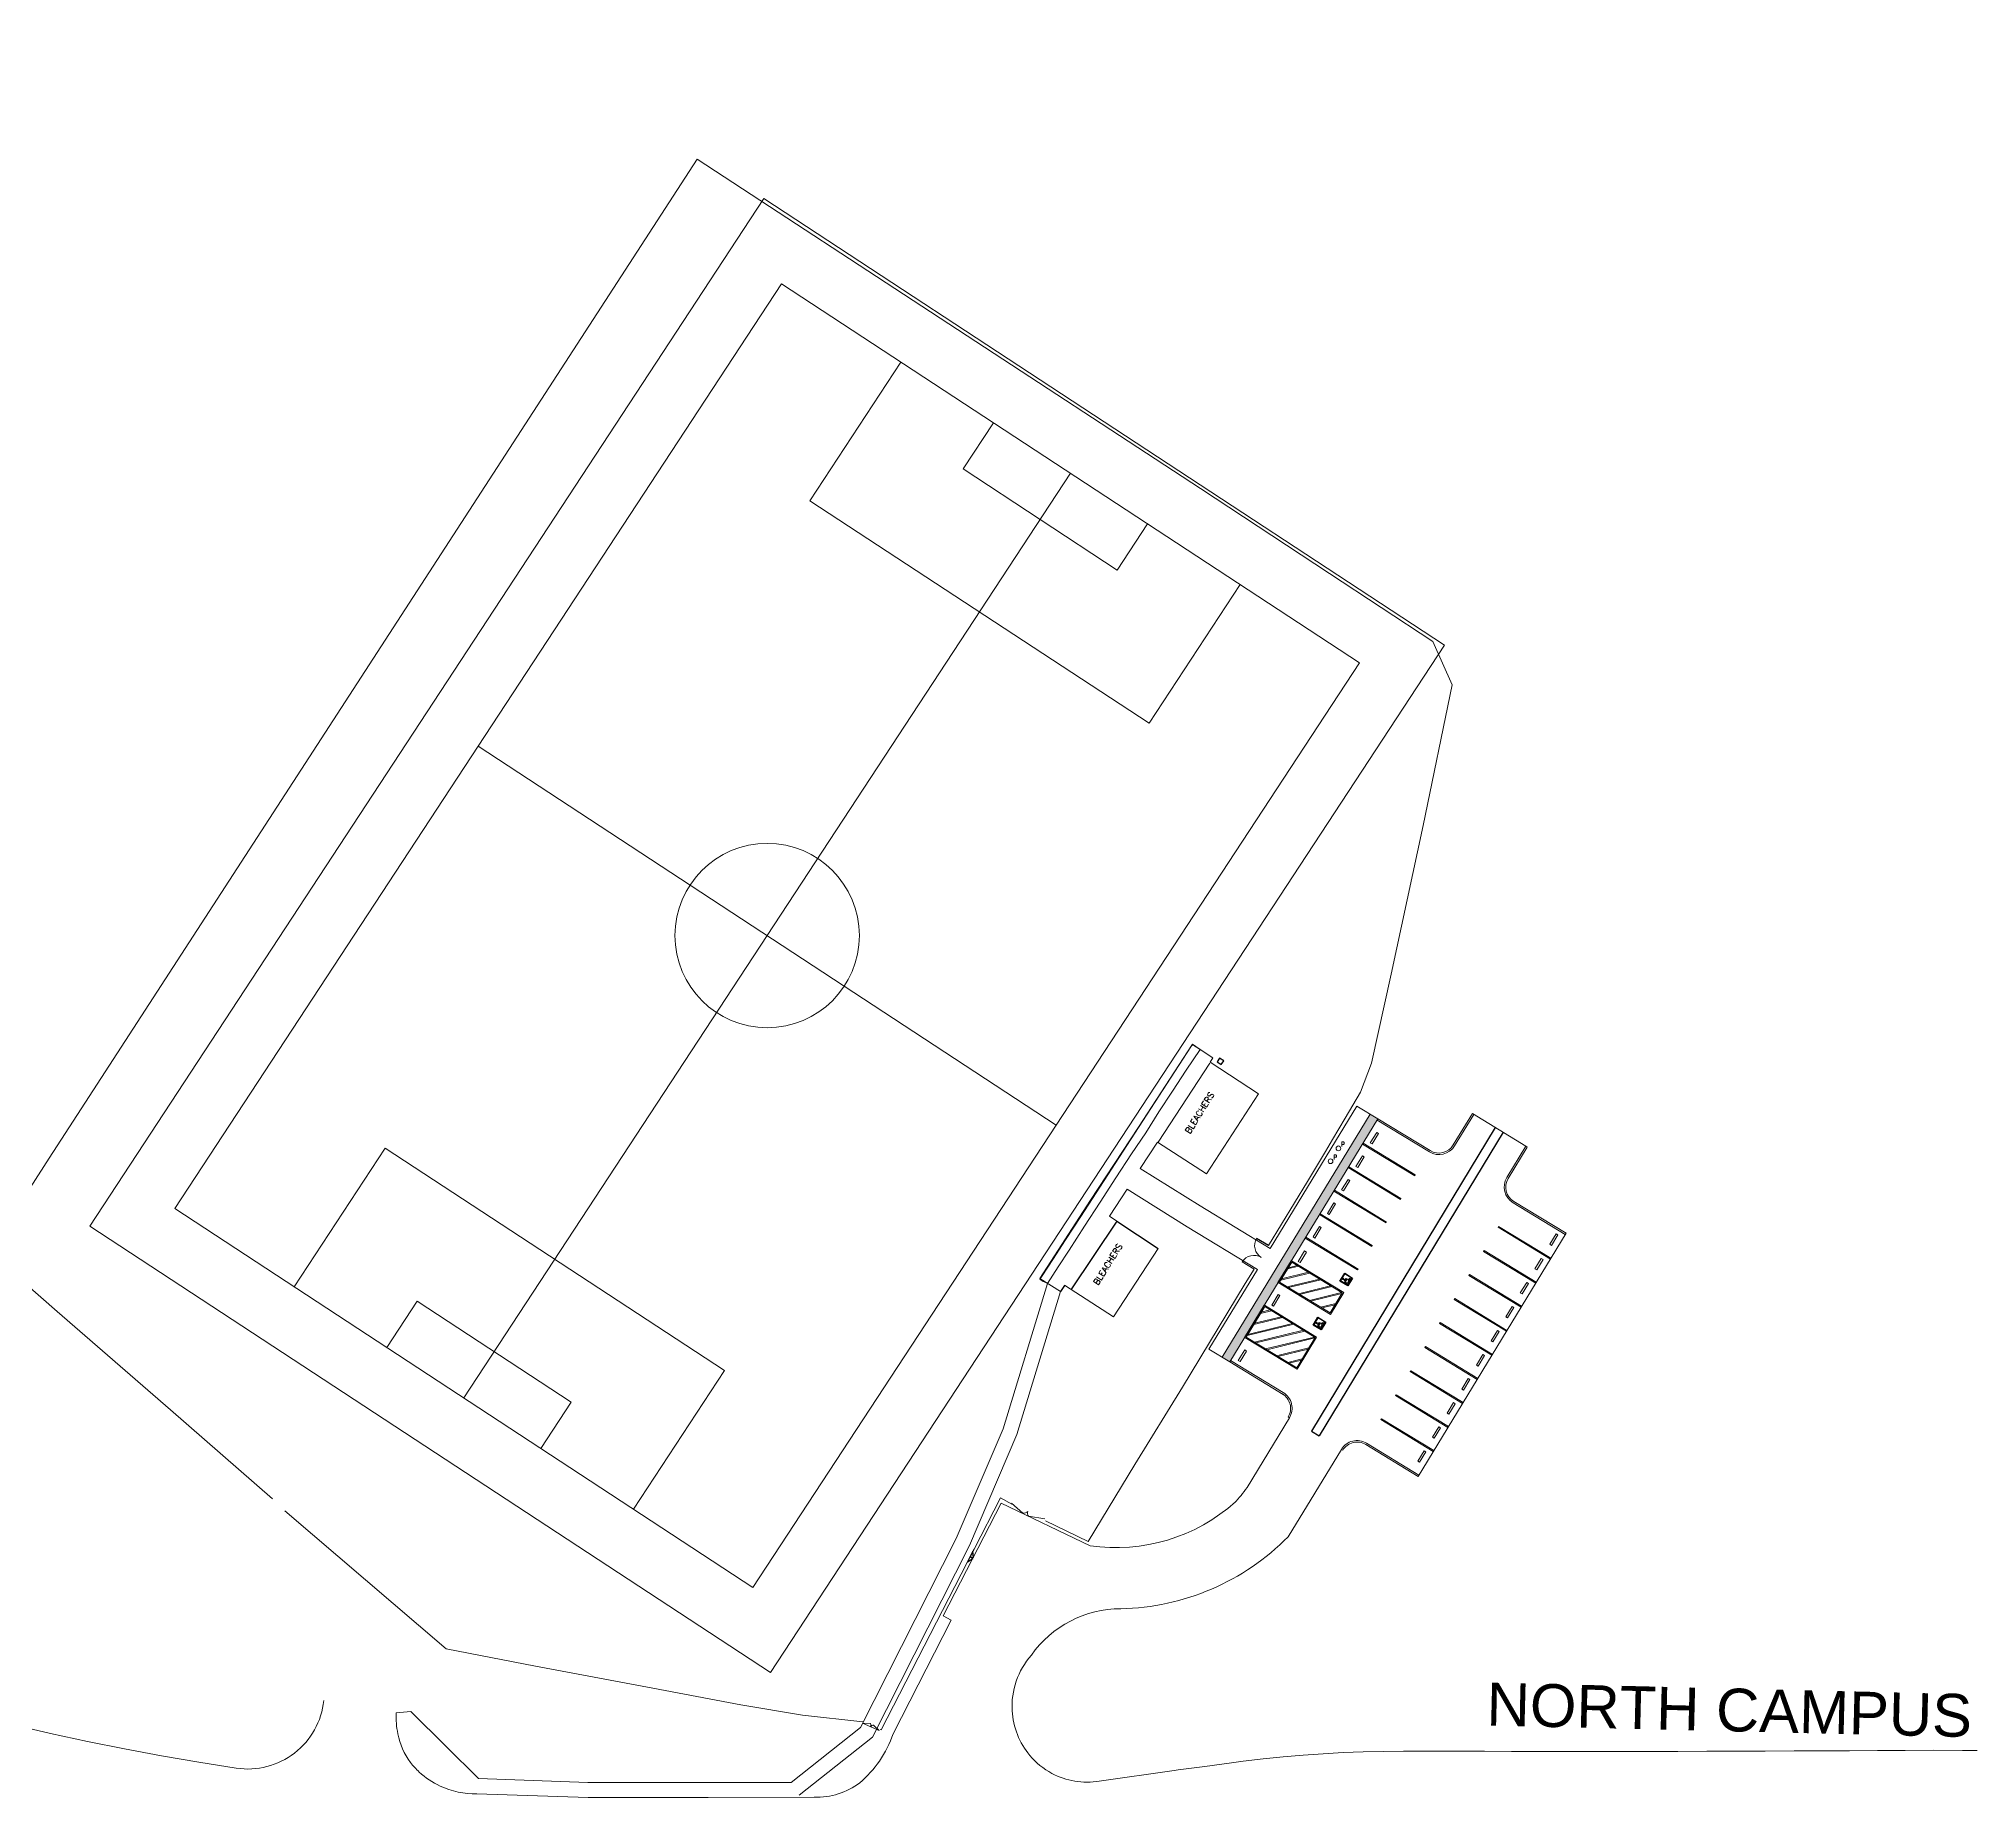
# Model space of a CAD drawing. Header units: feet. Extents: x 6763715 to 6770513, y 1886699 to 1891873.
# Drawn here: x 6768106 to 6768740, y 1889696 to 1890274 of the extents above; entities that cross this region are included whole.
import ezdxf
from ezdxf.enums import TextEntityAlignment as Align

# ---------------------------------------------------------------- set-up
doc = ezdxf.new("R2010")
doc.units = ezdxf.units.FT
doc.header["$LTSCALE"] = 48
doc.header["$MEASUREMENT"] = 0
doc.linetypes.add('PHANTOM2', pattern=[1.25, 0.625, -0.125, 0.125, -0.125, 0.125, -0.125])
for name, color, linetype in [('BENCH', 4, 'Continuous'), ('C-ROAD-IDEN', 7, 'Continuous'), ('CPVMT', 4, 'Continuous'), ('GATE', 6, 'Continuous'), ('MISC-UTIL', 7, 'Continuous'), ('N_park_conc', 253, 'Continuous'), ('N_park_strp', 7, 'Continuous'), ('SIDEWALK', 42, 'Continuous')]:
    doc.layers.add(name, color=color, linetype=linetype)
for name, color, linetype, lineweight in [('C-PKNG-STRP', 3, 'Continuous', 0), ('C-PROP', 7, 'PHANTOM2', 0), ('C-ROAD', 5, 'Continuous', 0), ('FENCE', 6, 'CLFN', 0), ('L-SITE-WALK', 6, 'Continuous', 0), ('Layer 1', 7, 'Continuous', 0)]:
    doc.layers.add(name, color=color, linetype=linetype, lineweight=lineweight)
doc.styles.add('SIMPLEX', font='SIMPLEX')
doc.styles.get("Standard").update_dxf_attribs({"font": 'arial.ttf'})
doc.linetypes.add('CLFN', pattern='A,0.25,0.1,["X",Standard,S=0.12,R=0,X=0,Y=-0.09],0.1,0.25', length=0.7)

# ---------------------------------------------------------------- blocks, each defined once
blk = doc.blocks.new('A$C20365363')
at = {"layer": 'GATE'}
for p, q in [((-0.006, 0.025), (-0.05, 0)), ((-0.05, 0), (0, 0)), ((0.05, 0), (0, 0)), ((0.006, 0.025), (0.05, 0))]:
    blk.add_line(p, q, dxfattribs=at)
for centre, start, end in [((-0.048, 0.001), 358.4298, 29.5602), ((0.048, 0.001), 150.4398, 181.5702)]:
    blk.add_arc(centre, 0.0477, start, end, dxfattribs=at)
blk = doc.blocks.new('block 3')
at = {"layer": 'Layer 1', "lineweight": 0}
blk.add_lwpolyline([(4.245, 5.542), (4.245, 5.542)], dxfattribs=at)
blk.add_open_spline([(4.245, 5.553), (4.239, 5.553), (4.234, 5.548), (4.234, 5.542), (4.234, 5.536), (4.239, 5.531), (4.245, 5.531), (4.251, 5.531), (4.256, 5.536), (4.256, 5.542), (4.256, 5.548), (4.251, 5.553), (4.245, 5.553)], degree=3, knots=[0, 0, 0, 0, 1, 1, 1, 2, 2, 2, 3, 3, 3, 4, 4, 4, 4], dxfattribs=at)
blk = doc.blocks.new('A$C5F3526C3')
at = {"layer": 'N_park_strp'}
h = blk.add_hatch(color=256, dxfattribs=at)
h.paths.add_polyline_path([(1.56, 4.12), (0, 1.56), (2.56, 0), (4.12, 2.56)])
h.paths.add_polyline_path([(1.62, 3.89), (3.89, 2.51), (2.51, 0.23), (0.23, 1.62)], flags=16)
edge = h.paths.add_edge_path(flags=0)
edge.add_spline(control_points=[(0.87, 2.35), (0.93, 2.45), (1.07, 2.48), (1.17, 2.42)], knot_values=[3, 3, 3, 3, 4, 4, 4, 4], degree=3, periodic=0)
edge.add_spline(control_points=[(1.17, 2.42), (1.27, 2.36), (1.3, 2.23), (1.24, 2.12)], knot_values=[2, 2, 2, 2, 3, 3, 3, 3], degree=3, periodic=0)
edge.add_spline(control_points=[(1.24, 2.12), (1.18, 2.02), (1.05, 1.99), (0.94, 2.05)], knot_values=[1, 1, 1, 1, 2, 2, 2, 2], degree=3, periodic=0)
edge.add_spline(control_points=[(0.94, 2.05), (0.84, 2.11), (0.81, 2.25), (0.87, 2.35)], knot_values=[0, 0, 0, 0, 1, 1, 1, 1], degree=3, periodic=0)
edge = h.paths.add_edge_path(flags=0)
edge.add_line((1.91, 2.36), (2.06, 2.25))
edge.add_line((2.06, 2.25), (1.78, 1.84))
edge.add_line((1.78, 1.84), (1.89, 1.78))
edge.add_line((1.89, 1.78), (2.28, 2.34))
edge.add_line((2.28, 2.34), (3.09, 2.19))
edge.add_line((3.09, 2.19), (3.14, 2.46))
edge.add_line((3.14, 2.46), (3.3, 2.43))
edge.add_line((3.3, 2.43), (3.22, 2))
edge.add_line((3.22, 2), (3.06, 2.03))
edge.add_line((3.06, 2.03), (3.06, 2.03))
edge.add_line((3.06, 2.03), (2.39, 2.16))
edge.add_line((2.39, 2.16), (1.95, 1.51))
edge.add_spline(control_points=[(1.95, 1.51), (1.95, 1.51), (1.16, 1.99), (1.16, 1.99)], knot_values=[2, 2, 2, 2, 3, 3, 3, 3], degree=3, periodic=0)
edge.add_spline(control_points=[(1.16, 1.99), (1.16, 1.99), (1.25, 2.01), (1.3, 2.13)], knot_values=[3, 3, 3, 3, 4, 4, 4, 4], degree=3, periodic=0)
edge.add_line((1.3, 2.13), (1.63, 1.93))
edge.add_line((1.63, 1.93), (1.91, 2.36))
edge = h.paths.add_edge_path(flags=0)
edge.add_spline(control_points=[(1.49, 1.72), (1.49, 1.72), (1.62, 1.64), (1.62, 1.64)], knot_values=[7.00001, 7.00001, 7.00001, 7.00001, 7.99999, 7.99999, 7.99999, 7.99999], degree=3, periodic=0)
edge.add_spline(control_points=[(1.62, 1.64), (1.61, 1.43), (1.72, 1.21), (1.91, 1.09)], knot_values=[0, 0, 0, 0, 1, 1, 1, 1], degree=3, periodic=0)
edge.add_spline(control_points=[(1.91, 1.09), (2.2, 0.92), (2.57, 1.01), (2.74, 1.29)], knot_values=[1, 1, 1, 1, 2, 2, 2, 2], degree=3, periodic=0)
edge.add_spline(control_points=[(2.74, 1.29), (2.89, 1.53), (2.85, 1.83), (2.67, 2.02)], knot_values=[2, 2, 2, 2, 3, 3, 3, 3], degree=3, periodic=0)
edge.add_spline(control_points=[(2.67, 2.02), (2.67, 2.02), (2.87, 1.98), (2.87, 1.98)], knot_values=[3.00001, 3.00001, 3.00001, 3.00001, 4, 4, 4, 4], degree=3, periodic=0)
edge.add_spline(control_points=[(2.87, 1.98), (3.01, 1.75), (3.01, 1.46), (2.87, 1.22)], knot_values=[4, 4, 4, 4, 5, 5, 5, 5], degree=3, periodic=0)
edge.add_spline(control_points=[(2.87, 1.22), (2.65, 0.87), (2.19, 0.75), (1.84, 0.97)], knot_values=[5, 5, 5, 5, 6, 6, 6, 6], degree=3, periodic=0)
edge.add_spline(control_points=[(1.84, 0.97), (1.57, 1.13), (1.45, 1.43), (1.49, 1.72)], knot_values=[6, 6, 6, 6, 7, 7, 7, 7], degree=3, periodic=0)
for p, q in [((0.23, 1.62), (1.62, 3.89)), ((2.51, 0.23), (0.23, 1.62)), ((1.3, 2.13), (1.63, 1.93)), ((3.89, 2.51), (1.62, 3.89)), ((1.78, 1.84), (1.89, 1.78)), ((2.51, 0.23), (3.89, 2.51))]:
    blk.add_line(p, q, dxfattribs=at)
at = {"layer": 'N_park_strp', "lineweight": 0}
for p, q in [((1.63, 1.93), (1.91, 2.36)), ((2.06, 2.25), (1.78, 1.84)), ((1.89, 1.78), (2.28, 2.34)), ((1.91, 2.36), (2.06, 2.25)), ((2.39, 2.16), (1.95, 1.51))]:
    blk.add_line(p, q, dxfattribs=at)
at = {"layer": 'N_park_strp'}
blk.add_lwpolyline([(2.56, 0), (0, 1.56), (1.56, 4.12), (4.12, 2.56)], close=True, dxfattribs=at)
at = {"layer": 'N_park_strp', "lineweight": 0}
for points in [[(2.28, 2.34), (3.09, 2.19)], [(3.14, 2.02), (2.39, 2.16)], [(3.09, 2.19), (3.14, 2.46), (3.3, 2.43), (3.22, 2), (3.06, 2.03)], [(3.06, 2.03), (3.06, 2.03)]]:
    blk.add_lwpolyline(points, dxfattribs=at)
for points in [[(1.16, 1.99), (1.16, 1.99), (1.25, 2.01), (1.3, 2.13)], [(1.95, 1.51), (1.95, 1.51), (1.16, 1.99), (1.16, 1.99)]]:
    blk.add_open_spline(points, degree=3, dxfattribs=at)
blk.add_open_spline([(1.62, 1.64), (1.61, 1.43), (1.72, 1.21), (1.91, 1.09), (2.2, 0.92), (2.57, 1.01), (2.74, 1.29), (2.89, 1.53), (2.85, 1.83), (2.67, 2.02), (2.67, 2.02), (2.87, 1.98), (2.87, 1.98), (3.01, 1.75), (3.01, 1.46), (2.87, 1.22), (2.65, 0.87), (2.19, 0.75), (1.84, 0.97), (1.57, 1.13), (1.45, 1.43), (1.49, 1.72), (1.49, 1.72), (1.62, 1.64), (1.62, 1.64)], degree=3, knots=[0, 0, 0, 0, 1, 1, 1, 2, 2, 2, 3, 3, 3, 4, 4, 4, 5, 5, 5, 6, 6, 6, 7, 7, 7, 8, 8, 8, 8], dxfattribs=at)
at = {"layer": 'N_park_strp', "xscale": 20.23651591250547, "yscale": 20.23651591250547, "zscale": 20.23651591250547, "rotation": 58.67148155346366}
blk.add_blockref('block 3', (52.19, -129.45), dxfattribs=at)

msp = doc.modelspace()

# ---------------------------------------------------------------- hatches: boundary and pattern name
at = {"layer": 'N_park_conc'}
h = msp.add_hatch(dxfattribs=at)
h.set_pattern_fill('HEX', color=256, scale=0.75, style=0)
h.set_pattern_definition([(0, (6767666.3482, 1889723.72737), (-1e-17, 0.162379763), [0.09375, -0.1875]), (120, (6767666.3482, 1889723.72737), (-0.140625, -0.081189882), [0.09375, -0.1875]), (60, (6767666.44194, 1889723.72737), (-0.140625, 0.081189882), [0.09375, -0.1875])])
h.paths.add_polyline_path([(6768543.98, 1889921.02), (6768541.42, 1889922.58), (6768493.06, 1889843.14), (6768495.62, 1889841.58)])

# ---------------------------------------------------------------- linework, layer by layer
at = {"layer": 'BENCH'}
msp.add_line((6768458.64, 1889887.61), (6768443.65, 1889865.12), dxfattribs=at)
at = {"layer": 'C-PKNG-STRP'}
for p, q in [((6768538.95, 1889912.76), (6768556.04, 1889902.37)), ((6768539.13, 1889913.05), (6768556.21, 1889902.65)), ((6768534.27, 1889905.08), (6768551.36, 1889894.68)), ((6768534.45, 1889905.36), (6768551.53, 1889894.96)), ((6768556.21, 1889902.65), (6768556.04, 1889902.37)), ((6768529.59, 1889897.39), (6768546.68, 1889886.99)), ((6768529.77, 1889897.67), (6768546.85, 1889887.28)), ((6768551.36, 1889894.68), (6768551.53, 1889894.96)), ((6768524.91, 1889889.7), (6768542, 1889879.3)), ((6768525.09, 1889889.99), (6768542.17, 1889879.59)), ((6768520.24, 1889882.01), (6768537.32, 1889871.61)), ((6768520.41, 1889882.3), (6768537.49, 1889871.9)), ((6768532.81, 1889864.21), (6768515.73, 1889874.61)), ((6768542, 1889879.3), (6768542.17, 1889879.59)), ((6768511.85, 1889867.6), (6768515.84, 1889874.15)), ((6768521.68, 1889870.59), (6768512.28, 1889868.31)), ((6768521.28, 1889870.84), (6768512.53, 1889868.71)), ((6768524.9, 1889868.63), (6768514.37, 1889866.07)), ((6768518.06, 1889872.8), (6768514.49, 1889871.93)), ((6768517.66, 1889873.04), (6768514.73, 1889872.33)), ((6768525.31, 1889868.39), (6768514.78, 1889865.83)), ((6768532.35, 1889864.1), (6768515.84, 1889874.15)), ((6768537.32, 1889871.61), (6768537.49, 1889871.9)), ((6768511.4, 1889867.49), (6768528.48, 1889857.09)), ((6768511.85, 1889867.6), (6768528.37, 1889857.55)), ((6768528.53, 1889866.43), (6768518, 1889863.86)), ((6768528.93, 1889866.18), (6768518.4, 1889863.62)), ((6768532.15, 1889864.22), (6768521.62, 1889861.66)), ((6768532.23, 1889863.9), (6768522.02, 1889861.41)), ((6768528.37, 1889857.55), (6768532.35, 1889864.1)), ((6768528.48, 1889857.09), (6768532.81, 1889864.21)), ((6768500.94, 1889849.67), (6768507, 1889859.63)), ((6768512.85, 1889856.07), (6768503.44, 1889853.79)), ((6768512.44, 1889856.32), (6768503.69, 1889854.19)), ((6768509.22, 1889858.28), (6768505.65, 1889857.41)), ((6768508.82, 1889858.53), (6768505.9, 1889857.81)), ((6768523.97, 1889849.69), (6768506.89, 1889860.09)), ((6768523.52, 1889849.58), (6768507, 1889859.63)), ((6768530.27, 1889860.68), (6768525.25, 1889859.45)), ((6768530.03, 1889860.27), (6768525.65, 1889859.21)), ((6768500.48, 1889849.55), (6768517.56, 1889839.16)), ((6768500.94, 1889849.67), (6768517.45, 1889839.61)), ((6768516.47, 1889853.87), (6768501.24, 1889850.16)), ((6768516.07, 1889854.11), (6768501.48, 1889850.57)), ((6768519.69, 1889851.91), (6768503.66, 1889848.01)), ((6768520.09, 1889851.66), (6768504.06, 1889847.76)), ((6768523.31, 1889849.7), (6768507.28, 1889845.8)), ((6768523.39, 1889849.38), (6768507.69, 1889845.56)), ((6768517.45, 1889839.61), (6768523.52, 1889849.58)), ((6768517.56, 1889839.16), (6768523.97, 1889849.69)), ((6768521.43, 1889846.16), (6768510.91, 1889843.6)), ((6768521.19, 1889845.75), (6768511.31, 1889843.35)), ((6768519.23, 1889842.53), (6768514.53, 1889841.39)), ((6768518.98, 1889842.13), (6768514.93, 1889841.14))]:
    msp.add_line(p, q, dxfattribs=at)
for points in [[(6768543.59, 1889916.58), (6768541.51, 1889913.16), (6768542.08, 1889912.81), (6768544.16, 1889916.23)], [(6768538.91, 1889908.89), (6768536.83, 1889905.47), (6768537.4, 1889905.13), (6768539.48, 1889908.54)], [(6768534.23, 1889901.2), (6768532.15, 1889897.79), (6768532.72, 1889897.44), (6768534.8, 1889900.86)], [(6768529.55, 1889893.51), (6768527.47, 1889890.1), (6768528.04, 1889889.75), (6768530.12, 1889893.17)], [(6768524.89, 1889885.82), (6768522.81, 1889882.4), (6768523.38, 1889882.05), (6768525.46, 1889885.47)], [(6768600.74, 1889879.64), (6768602.82, 1889883.06), (6768602.25, 1889883.41), (6768600.17, 1889879.99)], [(6768520.06, 1889877.83), (6768517.98, 1889874.41), (6768518.55, 1889874.07), (6768520.63, 1889877.48)], [(6768595.87, 1889871.64), (6768597.95, 1889875.06), (6768597.38, 1889875.4), (6768595.3, 1889871.99)], [(6768511.43, 1889863.57), (6768509.35, 1889860.15), (6768509.92, 1889859.81), (6768512, 1889863.22)], [(6768591.09, 1889863.78), (6768593.17, 1889867.2), (6768592.6, 1889867.55), (6768590.52, 1889864.13)], [(6768586.31, 1889855.92), (6768588.38, 1889859.34), (6768587.82, 1889859.69), (6768585.74, 1889856.27)], [(6768581.52, 1889848.07), (6768583.6, 1889851.48), (6768583.03, 1889851.83), (6768580.95, 1889848.41)], [(6768500.47, 1889845.46), (6768498.39, 1889842.04), (6768498.96, 1889841.7), (6768501.04, 1889845.11)], [(6768576.74, 1889840.21), (6768578.82, 1889843.62), (6768578.25, 1889843.97), (6768576.17, 1889840.55)], [(6768571.95, 1889832.35), (6768574.03, 1889835.76), (6768573.46, 1889836.11), (6768571.39, 1889832.69)], [(6768567.17, 1889824.49), (6768569.25, 1889827.91), (6768568.68, 1889828.25), (6768566.6, 1889824.84)], [(6768562.39, 1889816.63), (6768564.47, 1889820.05), (6768563.9, 1889820.39), (6768561.82, 1889816.98)], [(6768557.6, 1889808.77), (6768559.68, 1889812.19), (6768559.11, 1889812.54), (6768557.03, 1889809.12)]]:
    msp.add_lwpolyline(points, close=True, dxfattribs=at)
for points in [[(6768600.53, 1889875.44), (6768583.44, 1889885.84), (6768583.27, 1889885.56), (6768600.35, 1889875.16)], [(6768595.74, 1889867.58), (6768578.66, 1889877.98), (6768578.48, 1889877.7), (6768595.57, 1889867.3)], [(6768590.96, 1889859.73), (6768573.87, 1889870.12), (6768573.7, 1889869.84), (6768590.78, 1889859.44)], [(6768586.17, 1889851.87), (6768569.09, 1889862.27), (6768568.92, 1889861.98), (6768586, 1889851.58)], [(6768581.39, 1889844.01), (6768564.31, 1889854.41), (6768564.13, 1889854.12), (6768581.22, 1889843.72)], [(6768576.61, 1889836.15), (6768559.52, 1889846.55), (6768559.35, 1889846.26), (6768576.43, 1889835.86)], [(6768571.82, 1889828.29), (6768554.74, 1889838.69), (6768554.57, 1889838.41), (6768571.65, 1889828.01)], [(6768567.04, 1889820.43), (6768549.96, 1889830.83), (6768549.78, 1889830.55), (6768566.87, 1889820.15)], [(6768562.26, 1889812.57), (6768545.17, 1889822.97), (6768545, 1889822.69), (6768562.08, 1889812.29)]]:
    msp.add_lwpolyline(points, dxfattribs=at)
for points in [[(6768533.55, 1889867.93), (6768533.55, 1889867.93), (6768532.75, 1889868.4), (6768532.75, 1889868.4)], [(6768533.55, 1889867.93), (6768533.55, 1889867.93), (6768532.75, 1889868.4), (6768532.75, 1889868.4)], [(6768533.55, 1889867.93), (6768533.55, 1889867.93), (6768532.75, 1889868.4), (6768532.75, 1889868.4)], [(6768524.79, 1889853.55), (6768524.79, 1889853.55), (6768524, 1889854.02), (6768524, 1889854.02)], [(6768524.79, 1889853.55), (6768524.79, 1889853.55), (6768524, 1889854.02), (6768524, 1889854.02)], [(6768524.79, 1889853.55), (6768524.79, 1889853.55), (6768524, 1889854.02), (6768524, 1889854.02)]]:
    msp.add_open_spline(points, degree=3, dxfattribs=at)
at = {"layer": 'C-PROP', "ltscale": 0.02, "const_width": 6, "elevation": -178.8}
msp.add_lwpolyline([(6766084.72, 1891639.02, -0.00004), (6767109.8, 1891365.37)], format="xyb", dxfattribs=at)
at = {"layer": 'C-ROAD', "lineweight": 0}
for p, q in [((6768495.62, 1889841.58), (6768543.98, 1889921.02)), ((6768543.72, 1889920.59), (6768560.8, 1889910.2)), ((6768543.98, 1889921.02), (6768561.06, 1889910.62)), ((6768568.62, 1889912.46), (6768574.86, 1889922.71)), ((6768569.05, 1889912.2), (6768575.29, 1889922.45)), ((6768574.86, 1889922.71), (6768592.37, 1889912.05)), ((6768586.13, 1889901.8), (6768592.37, 1889912.05)), ((6768586.56, 1889901.54), (6768592.8, 1889911.79)), ((6768592.37, 1889912.05), (6768592.8, 1889911.79)), ((6768588.14, 1889893.56), (6768605.22, 1889883.16)), ((6768588.4, 1889893.98), (6768605.48, 1889883.59)), ((6768557.13, 1889804.15), (6768605.48, 1889883.59)), ((6768495.88, 1889842.01), (6768513.07, 1889831.55)), ((6768515.08, 1889823.3), (6768501.23, 1889800.51)), ((6768514.65, 1889823.56), (6768515.08, 1889823.3)), ((6768532.06, 1889812.97), (6768514.68, 1889784.41)), ((6768532.49, 1889812.71), (6768532.06, 1889812.97)), ((6768540.04, 1889814.54), (6768557.13, 1889804.15)), ((6768540.3, 1889814.97), (6768557.39, 1889804.57)), ((6768404.52, 1889757.15), (6768401.99, 1889758.6))]:
    msp.add_line(p, q, dxfattribs=at)
at = {"layer": 'C-ROAD'}
for points in [[(6768495.62, 1889841.58), (6768513.07, 1889830.96)], [(6768739.81, 1889714.55), (6768734.99, 1889714.61), (6768725.64, 1889714.65), (6768716.29, 1889714.58), (6768707.21, 1889714.54), (6768698.12, 1889714.5), (6768689.04, 1889714.46), (6768679.96, 1889714.42), (6768670.47, 1889714.39), (6768660.99, 1889714.35), (6768651.5, 1889714.32), (6768642.02, 1889714.29), (6768632.53, 1889714.25), (6768623.05, 1889714.22), (6768614.21, 1889714.24), (6768605.36, 1889714.25), (6768596.52, 1889714.27), (6768587.68, 1889714.29), (6768578.84, 1889714.3), (6768569.99, 1889714.32), (6768561.15, 1889714.34), (6768552.31, 1889714.35), (6768545.75, 1889714.29), (6768539.19, 1889714.13), (6768532.64, 1889713.87), (6768526.09, 1889713.51), (6768519.55, 1889713.05), (6768513.02, 1889712.49), (6768506.5, 1889711.83), (6768499.98, 1889711.07), (6768496.21, 1889710.59), (6768487.45, 1889709.37), (6768478.77, 1889708.25), (6768477.4, 1889708.08)]]:
    msp.add_lwpolyline(points, dxfattribs=at)
at = {"layer": 'C-ROAD', "flags": 128}
for points in [[(6768401.99, 1889758.6), (6768420.88, 1889795.43)], [(6768420.88, 1889795.43), (6768449.97, 1889781.45)]]:
    msp.add_lwpolyline(points, dxfattribs=at)
at = {"layer": 'C-ROAD'}
for points in [[(6768223.21, 1889726.91, 0.065864), (6768223.82, 1889720, 0.113896), (6768227.93, 1889710.65, 0.041801), (6768230.76, 1889707.51, 0.076873), (6768237.58, 1889702.95, 0.116189), (6768249.62, 1889700.44), (6768285.95, 1889699.17), (6768325.22, 1889699.23), (6768359.81, 1889699.29, 0.16831), (6768374.74, 1889704.01, 0.06393), (6768381.1, 1889711.13, 0.066966), (6768385.61, 1889720.05), (6768404.52, 1889757.15)], [(6768430.76, 1889745.68), (6768430.76, 1889745.68, 0.199082), (6768424.5, 1889727.52, 0.160939), (6768430.28, 1889712.97, 0.097291), (6768437.46, 1889707.09, 0.167215), (6768452.93, 1889704.58), (6768477.4, 1889708.08)]]:
    msp.add_lwpolyline(points, format="xyb", dxfattribs=at)
at = {"layer": 'C-ROAD', "lineweight": 0}
for centre, radius, start, end in [((6768300.74, 1890570.07, 0), 871, 210.11636, 261.4329), ((6768300.74, 1890570.07, 0), 871, 210.11636, 261.4329), ((6768300.74, 1890570.07), 929, 221.7675, 261.72452), ((6768300.74, 1890570.07), 929, 221.7675, 261.72452), ((6768563.92, 1889915.32), 5.5, 238.67148, 328.67148), ((6768563.92, 1889915.32), 6, 238.67148, 328.67148), ((6768591.26, 1889898.68), 6, 148.67148, 238.67148), ((6768591.26, 1889898.68), 5.5, 148.67148, 238.67148), ((6768509.95, 1889826.42), 5.5, 328.67148, 58.67148), ((6768509.95, 1889826.42), 6, 328.67148, 58.67148), ((6768537.18, 1889809.85), 6, 58.67148, 148.67148), ((6768537.18, 1889809.85), 5.5, 58.67148, 148.67148), ((6768461.72, 1889828.32), 48.32, 317.2065, 324.8635), ((6768458.32, 1889839.55), 58.7, 261.82277, 311.79697), ((6768458.27, 1889840.18), 79.32, 271.2589, 315.32284), ((6768459.93, 1889725.29), 35.59, 89.86131, 145.04688), ((6768174.71, 1889733.51, 0), 25, 261.4329, 354.00734), ((6768174.71, 1889733.51, 0), 25, 261.4329, 354.00734)]:
    msp.add_arc(centre, radius, start, end, dxfattribs=at)
at = {"layer": 'CPVMT'}
msp.add_lwpolyline([(6768458.64, 1889887.61), (6768472.23, 1889878.66)], dxfattribs=at)
at = {"layer": 'FENCE', "ltscale": 0.25}
for p, q in [((6768504.37, 1889881.91), (6768508.21, 1889879.57)), ((6768503.54, 1889871.89), (6768499.69, 1889874.23)), ((6768428.02, 1889792.12, 5900.72), (6768424.33, 1889795.42, 5900.72)), ((6768429.81, 1889791.18, 5900.72), (6768435.15, 1889790.23, 5900.72)), ((6768378.23, 1889723.37, 2942.49), (6768375.56, 1889723.5, 2942.49)), ((6768375.56, 1889723.5, 2942.49), (6768378.31, 1889722.29, 2942.49)), ((6768379.24, 1889722.9, 2942.49), (6768381.05, 1889721.08, 2942.49)), ((6768381.05, 1889721.08, 2942.49), (6768378.31, 1889722.29, 2942.49))]:
    msp.add_line(p, q, dxfattribs=at)
at = {"layer": 'FENCE', "flags": 128}
msp.add_lwpolyline([(6768508.21, 1889879.57), (6768520.96, 1889900.52), (6768526.83, 1889910.38), (6768529.13, 1889914.25), (6768533.29, 1889921.24), (6768538.32, 1889929.67), (6768541.95, 1889939.15), (6768548.33, 1889968.25), (6768558.8, 1890016.89), (6768568.3, 1890062.83), (6768561.89, 1890076.96), (6768528.22, 1890099.25), (6768486, 1890126.96), (6768321.54, 1890234.67), (6768109.81, 1889908.16), (6768090.17, 1889877.59), (6768112.44, 1889858.06), (6768149.49, 1889825.9), (6768182.85, 1889796.84)], dxfattribs=at)
at = {"layer": 'FENCE', "ltscale": 0.25, "flags": 128}
for points in [[(6768435.34, 1889789.59), (6768449.34, 1889782.86), (6768464.61, 1889808.02), (6768480.15, 1889833.28), (6768500.66, 1889867.17), (6768503.54, 1889871.89)], [(6768186.87, 1889792.93), (6768239.57, 1889747.74), (6768268.79, 1889742.17), (6768307.1, 1889734.95), (6768335.84, 1889729.46), (6768355.98, 1889726.12), (6768375.69, 1889723.9)], [(6768411.75, 1889779.81), (6768412.03, 1889780.35), (6768420.68, 1889797.09), (6768424.43, 1889795.06)], [(6768381.36, 1889721.43), (6768381.72, 1889721.27), (6768409.79, 1889775.99)]]:
    msp.add_lwpolyline(points, dxfattribs=at)
at = {"layer": 'FENCE', "ltscale": 2}
for centre in [(6768528.53, 1889907.14), (6768531.07, 1889911.36)]:
    msp.add_circle(centre, 0.768, dxfattribs=at)
at = {"layer": 'FENCE', "ltscale": 0.25}
for centre, radius, start, end in [((6768508.21, 1889879.57), 4.5, 148.67148, 238.67148), ((6768503.54, 1889871.89), 4.5, 58.67148, 148.67148), ((6768375.76, 1889722.65, 2942.49), 2.57, 352.01277, 16.25204), ((6768379.16, 1889721.99, 2942.49), 0.908, 85.27301, 160.74912)]:
    msp.add_arc(centre, radius, start, end, dxfattribs=at)
at = {"layer": 'FENCE', "ltscale": 2}
for centre, radius, start, end in [((6768428.07, 1889794.7, 5900.72), 2.58, 268.75323, 308.07286), ((6768430.81, 1889792.03, 5900.72), 1.31, 150.83327, 220.60546)]:
    msp.add_arc(centre, radius, start, end, dxfattribs=at)
at = {"layer": 'L-SITE-WALK', "lineweight": 0}
for p, q in [((6768349.11, 1890193.93), (6768150.91, 1889891.74)), ((6768537.98, 1890070.05), (6768349.11, 1890193.93)), ((6768358.42, 1890123), (6768388.15, 1890168.33)), ((6768408.45, 1890133.4), (6768418.36, 1890148.51)), ((6768245.35, 1889829.81), (6768443.55, 1890131.99)), ((6768408.45, 1890133.4), (6768458.82, 1890100.36)), ((6768358.42, 1890123), (6768469.22, 1890050.33)), ((6768458.82, 1890100.36), (6768468.73, 1890115.47)), ((6768469.22, 1890050.33), (6768498.95, 1890095.65)), ((6768339.78, 1889767.87), (6768537.98, 1890070.05)), ((6768250.01, 1890042.84), (6768438.88, 1889918.96)), ((6768472.19, 1889913.35), (6768489.04, 1889939.25)), ((6768530.13, 1889913.65), (6768537.15, 1889925.18)), ((6768537.15, 1889925.18), (6768543.98, 1889921.02)), ((6768493.06, 1889843.14), (6768541.42, 1889922.58)), ((6768508.81, 1889878.63), (6768530.13, 1889913.65)), ((6768189.95, 1889866.14), (6768219.68, 1889911.47)), ((6768219.68, 1889911.47), (6768330.48, 1889838.8)), ((6768150.91, 1889891.74), (6768339.78, 1889767.87)), ((6768485.87, 1889892.59), (6768508.81, 1889878.63)), ((6768481.71, 1889885.76), (6768504.65, 1889871.79)), ((6768488.79, 1889845.74), (6768504.65, 1889871.79)), ((6768220.16, 1889846.32), (6768230.07, 1889861.43)), ((6768230.07, 1889861.43), (6768280.44, 1889828.4)), ((6768488.79, 1889845.74), (6768495.62, 1889841.58)), ((6768330.48, 1889838.8), (6768300.75, 1889793.47)), ((6768280.44, 1889828.4), (6768270.53, 1889813.29))]:
    msp.add_line(p, q, dxfattribs=at)
msp.add_lwpolyline([(6768123.12, 1889885.97), (6768343.34, 1890221.73), (6768565.78, 1890075.83), (6768345.56, 1889740.07)], close=True, dxfattribs=at)
at = {"layer": 'L-SITE-WALK'}
for points in [[(6768440.24, 1889864.57), (6768433.55, 1889868.8), (6768450.05, 1889894.39), (6768465.74, 1889918.23), (6768483.41, 1889945.42), (6768485.9, 1889943.68), (6768490.05, 1889940.99), (6768489.16, 1889939.51), (6768504.98, 1889929.17), (6768488.01, 1889903.01), (6768472.02, 1889913.35), (6768466.32, 1889904.76), (6768485.93, 1889892.55)], [(6768481.71, 1889885.76), (6768462.08, 1889897.98), (6768456.25, 1889889.2), (6768458.64, 1889887.61)], [(6768472.23, 1889878.66), (6768457.56, 1889856.29), (6768441.56, 1889866.6)], [(6768223.21, 1889726.91), (6768228.04, 1889727.26), (6768239.56, 1889715.84), (6768250.12, 1889705.39), (6768285.89, 1889704.14), (6768325.23, 1889704.15), (6768352.27, 1889704.13), (6768374.92, 1889722.03), (6768406.23, 1889783.83), (6768421.54, 1889819.7), (6768436.06, 1889867.14)], [(6768354.95, 1889699.94), (6768378.9, 1889718.9), (6768410.57, 1889781.58), (6768425.98, 1889817.83), (6768440.24, 1889864.57)]]:
    msp.add_lwpolyline(points, dxfattribs=at)
at = {"layer": 'L-SITE-WALK', "lineweight": 0, "flags": 128}
for points in [[(6768436.05, 1889867.15), (6768435.38, 1889867.48), (6768434.97, 1889867.68), (6768434.67, 1889867.88), (6768433.55, 1889868.61), (6768434.05, 1889869.37), (6768437.96, 1889875.39), (6768441.88, 1889881.41), (6768446.89, 1889889.13), (6768451.9, 1889896.85), (6768456.91, 1889904.58), (6768461.92, 1889912.3), (6768467.17, 1889920.35), (6768472.42, 1889928.4), (6768477.67, 1889936.45), (6768482.92, 1889944.5), (6768483.42, 1889945.25), (6768483.66, 1889945.1), (6768484.07, 1889944.84), (6768484.51, 1889944.56), (6768484.77, 1889944.4), (6768486.03, 1889943.59)], [(6768436.06, 1889867.15), (6768439.56, 1889872.59), (6768443.07, 1889878.03), (6768448.18, 1889885.93), (6768453.3, 1889893.82), (6768458.41, 1889901.72), (6768463.53, 1889909.61), (6768468.12, 1889916.41), (6768472.46, 1889923.25), (6768476.92, 1889930.07), (6768481.38, 1889936.88), (6768485.9, 1889943.67)]]:
    msp.add_lwpolyline(points, dxfattribs=at)
at = {"layer": 'L-SITE-WALK', "lineweight": 0}
msp.add_arc((6768300.74, 1890570.07, 0), 933, 221.76751, 261.72451, dxfattribs=at)
at = {"layer": 'L-SITE-WALK'}
msp.add_ellipse((6768344.45, 1889980.9), major_axis=(-0.07, 30.12), ratio=1, start_param=4.710186, end_param=10.993371, dxfattribs=at)
at = {"layer": 'MISC-UTIL', "flags": 128}
msp.add_lwpolyline([(6768493.62, 1889940.01), (6768492.28, 1889940.86), (6768491.47, 1889939.59), (6768492.81, 1889938.73), (6768493.62, 1889940.01)], close=True, dxfattribs=at)
at = {"layer": 'N_park_conc'}
for p, q in [((6768582.33, 1889918.16), (6768522.28, 1889818.91)), ((6768584.9, 1889916.61), (6768524.85, 1889817.35)), ((6768522.29, 1889818.91), (6768524.85, 1889817.35))]:
    msp.add_line(p, q, dxfattribs=at)
at = {"layer": 'N_park_strp'}
for p, q in [((6768508.21, 1889879.57), (6768504.37, 1889881.91)), ((6768511.4, 1889867.49), (6768515.73, 1889874.61)), ((6768500.48, 1889849.55), (6768506.89, 1889860.09))]:
    msp.add_line(p, q, dxfattribs=at)
at = {"layer": 'SIDEWALK', "flags": 128}
msp.add_lwpolyline([(6768441.56, 1889866.58), (6768441.56, 1889866.58), (6768440.27, 1889864.59), (6768440.26, 1889864.56)], dxfattribs=at)

# ---------------------------------------------------------------- block references
at = {"layer": 'C-PKNG-STRP'}
for p in [(6768531.59, 1889866.42), (6768522.84, 1889852.04)]:
    msp.add_blockref('A$C5F3526C3', p, dxfattribs=at)
at = {"layer": 'FENCE', "ltscale": 0.125, "xscale": 40.02140563349106, "yscale": 40.02140563349106, "zscale": 40.02140563349106, "rotation": 243.9247609381514}
msp.add_blockref('A$C20365363', (6768410.81, 1889777.86, 1965.56), dxfattribs=at)

# ---------------------------------------------------------------- texts
at = {"layer": 'BENCH', "style": 'SIMPLEX'}
for p in [(6768485.75, 1889922.97), (6768455.76, 1889873.49)]:
    msp.add_text('BLEACHERS', height=2, rotation=57.98679, dxfattribs=at).set_placement(p, align=Align.MIDDLE)
at = {"layer": 'C-ROAD-IDEN'}
msp.add_text('NORTH CAMPUS CIRCLE', height=14, rotation=358.61352, dxfattribs=at).set_placement((6768579.38, 1889722.77))
at = {"layer": 'FENCE', "ltscale": 2, "style": 'SIMPLEX', "width": 0.8}
for p in [(6768531.99, 1889911.94), (6768529.45, 1889907.71)]:
    msp.add_text('P', height=1.5, dxfattribs=at).set_placement(p)

doc.saveas('drawing.dxf')
